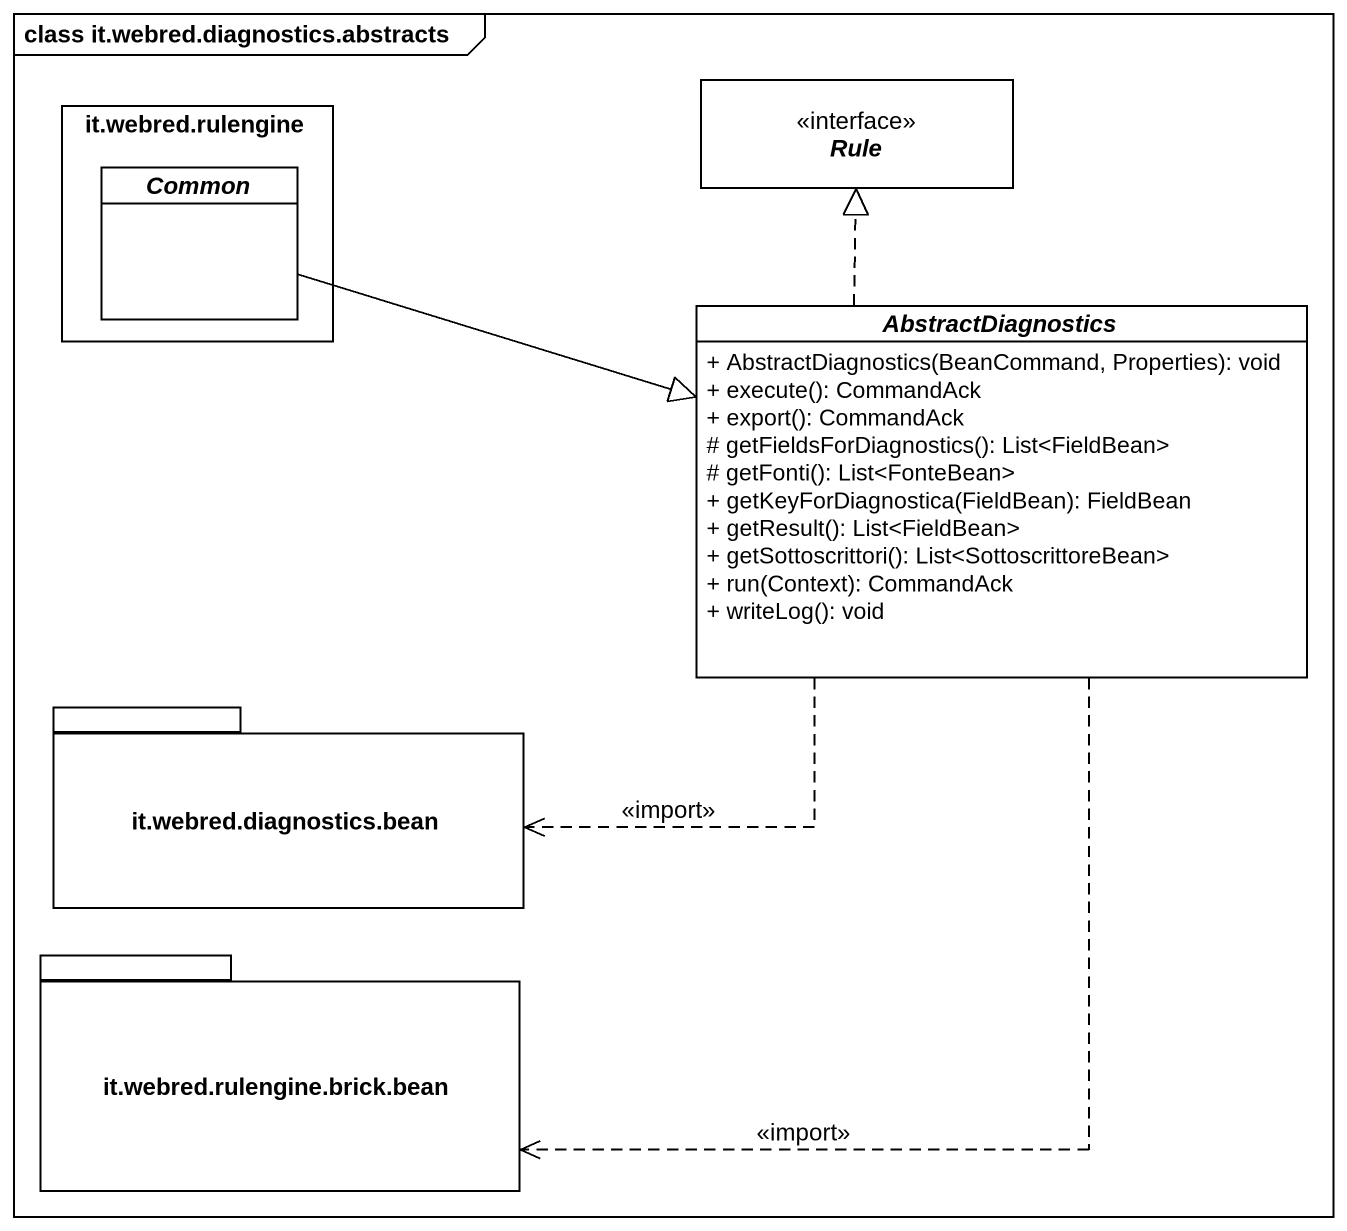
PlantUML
@startuml
mainframe class it.webred.diagnostics.abstracts
hide circle
hide empty members
skinparam classAttributeIconSize 0
rectangle "it.webred.rulengine" as it_webred_rulengine {
  abstract class Common
}
interface Rule <<interface>>
abstract class AbstractDiagnostics {
  + AbstractDiagnostics(BeanCommand, Properties): void
  + execute(): CommandAck
  + export(): CommandAck
  # getFieldsForDiagnostics(): List<FieldBean>
  # getFonti(): List<FonteBean>
  + getKeyForDiagnostica(FieldBean): FieldBean
  + getResult(): List<FieldBean>
  + getSottoscrittori(): List<SottoscrittoreBean>
  + run(Context): CommandAck
  + writeLog(): void
}
package "it.webred.diagnostics.bean" as it_webred_diagnostics_bean {
}
package "it.webred.rulengine.brick.bean" as it_webred_rulengine_brick {
}
Common -right-|> AbstractDiagnostics
AbstractDiagnostics .up.|> Rule
AbstractDiagnostics .left.> it_webred_diagnostics_bean : <<import>>
AbstractDiagnostics ..> it_webred_rulengine_brick : <<import>>
@enduml
